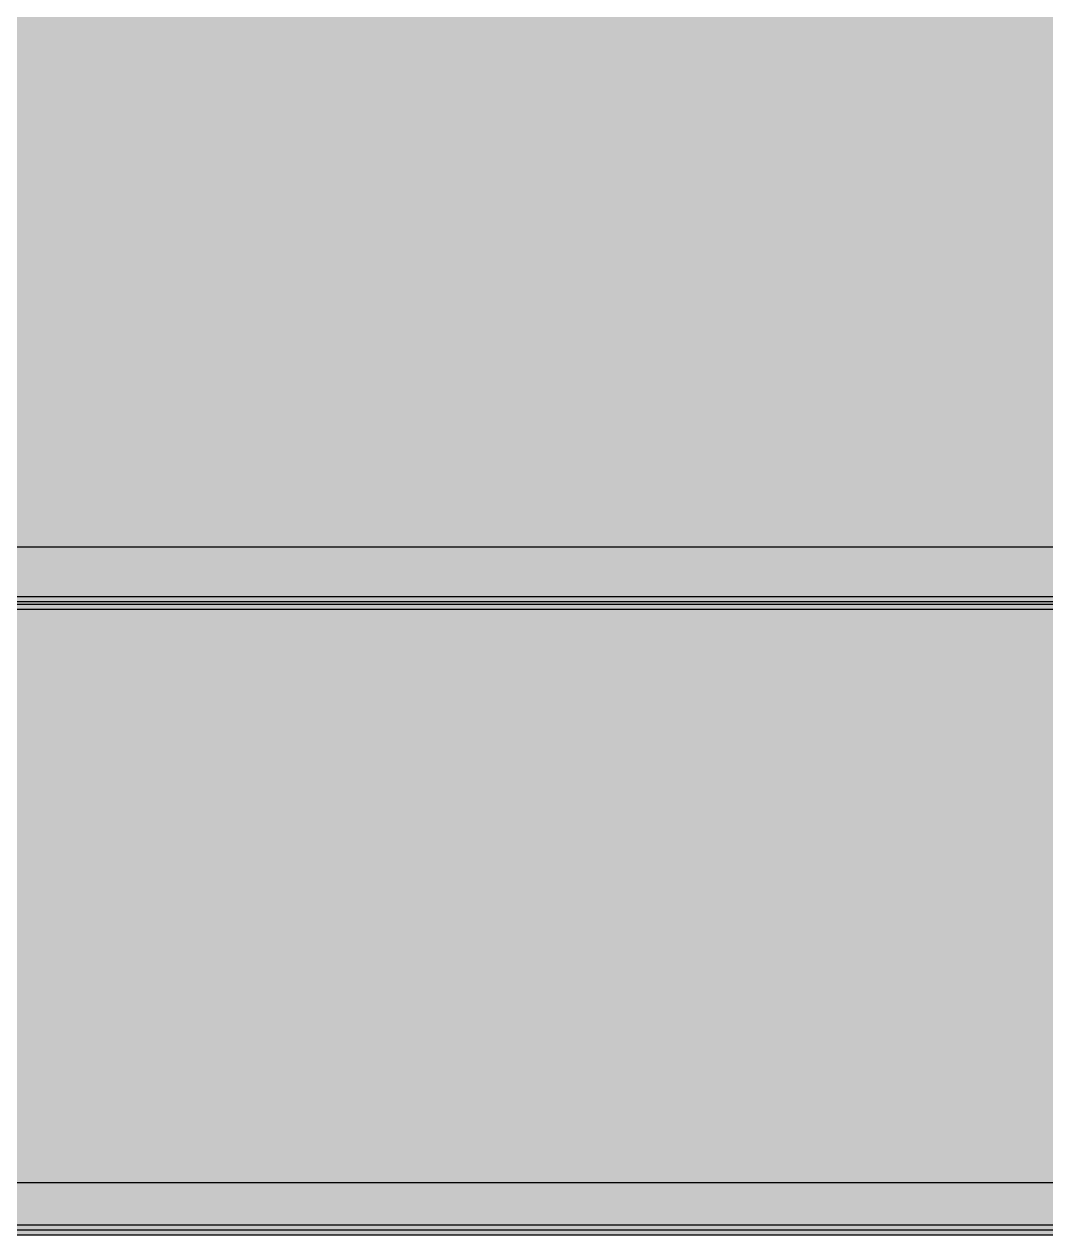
# Model space of a CAD drawing. Header units: millimetres. Extents: x 0 to 966, y -664 to 90.
# Drawn here: x 143.53 to 179.77, y -130 to -87.07 of the extents above; entities that cross this region are included whole.
import ezdxf

# ---------------------------------------------------------------- set-up
doc = ezdxf.new("R2010")
doc.units = ezdxf.units.MM
for name, color, linetype in [('HDL_BODY', 7, 'Continuous'), ('HDL_DETAIL', 7, 'Continuous'), ('HDL_PRINT', 7, 'Continuous')]:
    doc.layers.add(name, color=color, linetype=linetype)

# ---------------------------------------------------------------- blocks, each defined once
blk = doc.blocks.new('M_R12.16.1-CD_FRONT')
at = {"layer": 'HDL_BODY', "true_color": 0x202126}
blk.add_hatch(color=250, dxfattribs=at).paths.add_polyline_path([(0, 0), (216, 0), (216, 90), (0, 90)])
at = {"layer": 'HDL_BODY', "true_color": 0x2a2a30}
blk.add_hatch(color=250, dxfattribs=at).paths.add_polyline_path([(0.4, 20.52), (215.6, 20.52), (215.6, 68.31), (0.4, 68.31)])
at = {"layer": 'HDL_BODY', "true_color": 0x23242a}
blk.add_hatch(color=250, dxfattribs=at).paths.add_polyline_path([(0.4, 0.5), (215.6, 0.5), (215.6, 19.8), (0.4, 19.8)])
at = {"layer": 'HDL_PRINT', "true_color": 0xdee1e9}
for points in [[(154.823, 40.948), (155.789, 42.622), (156.669, 40.948), (154.823, 40.948)], [(171.326, 40.948), (172.291, 42.622), (173.079, 40.948), (171.326, 40.948)], [(155.526, 40.157), (155.964, 40.157), (155.964, 37.955), (155.526, 37.955), (155.526, 40.157)], [(172.114, 40.158), (172.552, 40.158), (172.552, 38.749), (172.552, 38.686), (172.552, 38.629), (172.552, 38.577), (172.552, 38.527), (172.552, 38.477), (172.552, 38.425), (172.552, 38.369), (172.552, 38.306), (172.515, 38.269), (172.478, 38.231), (172.441, 38.194), (172.403, 38.156), (172.366, 38.119), (172.328, 38.081), (172.291, 38.044), (172.254, 38.011), (172.21, 37.979), (172.16, 37.949), (172.104, 37.922), (172.044, 37.899), (171.982, 37.881), (171.916, 37.87), (171.85, 37.866), (171.774, 37.869), (171.704, 37.877), (171.638, 37.89), (171.578, 37.909), (171.522, 37.933), (171.472, 37.962), (171.428, 37.996), (171.388, 38.036), (171.354, 38.081), (171.326, 38.131), (171.296, 38.163), (171.268, 38.203), (171.24, 38.249), (171.215, 38.301), (171.193, 38.36), (171.174, 38.425), (171.16, 38.496), (171.151, 38.575), (171.148, 38.66), (171.589, 38.66), (171.589, 38.615), (171.589, 38.571), (171.589, 38.527), (171.589, 38.483), (171.589, 38.439), (171.589, 38.395), (171.626, 38.362), (171.664, 38.338), (171.701, 38.323), (171.739, 38.313), (171.776, 38.308), (171.813, 38.306), (171.85, 38.306), (171.894, 38.306), (171.936, 38.309), (171.972, 38.317), (172.002, 38.332), (172.021, 38.358), (172.028, 38.395), (172.06, 38.433), (172.082, 38.473), (172.098, 38.516), (172.107, 38.563), (172.112, 38.616), (172.114, 38.678), (172.114, 38.749), (172.114, 40.158)]]:
    blk.add_hatch(color=254, dxfattribs=at).paths.add_polyline_path(points)
at = {"layer": 'HDL_DETAIL', "color": 251, "true_color": 0x52555c}
for points in [[(0.001, 0), (216, 0), (216, 89.824), (0.001, 89.824), (0.001, 0)], [(0.352, 0.176), (215.824, 0.176), (215.824, 90), (0.352, 90), (0.352, 0.176)], [(0.001, 22.192), (216, 22.192), (216, 67.544), (0.001, 67.544), (0.001, 22.192)], [(0.352, 22.368), (215.824, 22.368), (215.824, 67.72), (0.352, 67.72), (0.352, 22.368)]]:
    blk.add_lwpolyline(points, close=True, dxfattribs=at)
for points in [[(0.79, 24.393), (214.506, 24.393)], [(0.79, 24.393), (214.506, 24.393)], [(0.79, 24.393), (214.506, 24.393)], [(0.79, 24.393), (214.506, 24.393)], [(0.79, 24.393), (214.506, 24.393)], [(0.79, 24.393), (214.506, 24.393)], [(0.79, 24.393), (214.506, 24.393)], [(0.79, 24.393), (214.506, 24.393)], [(0.79, 24.393), (214.506, 24.393)], [(0.79, 24.393), (214.506, 24.393)], [(0.79, 24.393), (214.506, 24.393)], [(0.79, 24.393), (214.506, 24.393)], [(0.79, 24.393), (214.506, 24.393)], [(0.79, 24.393), (214.506, 24.393)], [(0.79, 24.393), (214.506, 24.393)], [(0.79, 24.393), (214.506, 24.393)], [(0.79, 24.393), (214.506, 24.393)], [(0.79, 24.393), (214.506, 24.393)], [(0.79, 24.393), (214.506, 24.393)], [(0.79, 24.393), (214.506, 24.393)], [(0.79, 24.393), (215.999, 24.393)], [(0.352, 22.456), (214.858, 22.456)], [(0.352, 22.456), (214.858, 22.456)], [(0.352, 22.456), (214.858, 22.456)], [(0.352, 22.456), (214.858, 22.456)], [(0.352, 22.456), (214.858, 22.456)], [(0.352, 22.456), (214.858, 22.456)], [(0.352, 22.456), (214.858, 22.456)], [(0.352, 22.456), (214.858, 22.456)], [(0.352, 22.456), (214.858, 22.456)], [(0.352, 22.456), (214.858, 22.456)], [(0.352, 22.456), (214.858, 22.456)], [(0.352, 22.456), (214.858, 22.456)], [(0.352, 22.456), (214.858, 22.456)], [(0.352, 22.456), (214.858, 22.456)], [(0.352, 22.456), (214.858, 22.456)], [(0.352, 22.456), (214.858, 22.456)], [(0.352, 22.456), (214.858, 22.456)], [(0.352, 22.456), (214.858, 22.456)], [(0.352, 22.456), (214.858, 22.456)], [(0.352, 22.456), (214.858, 22.456)], [(0.352, 22.456), (215.824, 22.456)], [(0.703, 22.632), (214.506, 22.632)], [(0.703, 22.632), (214.506, 22.632)], [(0.703, 22.632), (214.506, 22.632)], [(0.703, 22.632), (214.506, 22.632)], [(0.703, 22.632), (214.506, 22.632)], [(0.703, 22.632), (214.506, 22.632)], [(0.703, 22.632), (214.506, 22.632)], [(0.703, 22.632), (214.506, 22.632)], [(0.703, 22.632), (214.506, 22.632)], [(0.703, 22.632), (214.506, 22.632)], [(0.703, 22.632), (214.506, 22.632)], [(0.703, 22.632), (214.506, 22.632)], [(0.703, 22.632), (214.506, 22.632)], [(0.703, 22.632), (214.506, 22.632)], [(0.703, 22.632), (214.506, 22.632)], [(0.703, 22.632), (214.506, 22.632)], [(0.703, 22.632), (214.506, 22.632)], [(0.703, 22.632), (214.506, 22.632)], [(0.703, 22.632), (214.506, 22.632)], [(0.703, 22.632), (214.506, 22.632)], [(0.703, 22.632), (215.999, 22.632)], [(0.352, 1.849), (205.027, 1.849)], [(0.352, 0.352), (215.91, 0.352)]]:
    blk.add_lwpolyline(points, dxfattribs=at)

msp = doc.modelspace()

# ---------------------------------------------------------------- block references
msp.add_blockref('M_R12.16.1-CD_FRONT', (0, -130))

doc.saveas('drawing.dxf')
